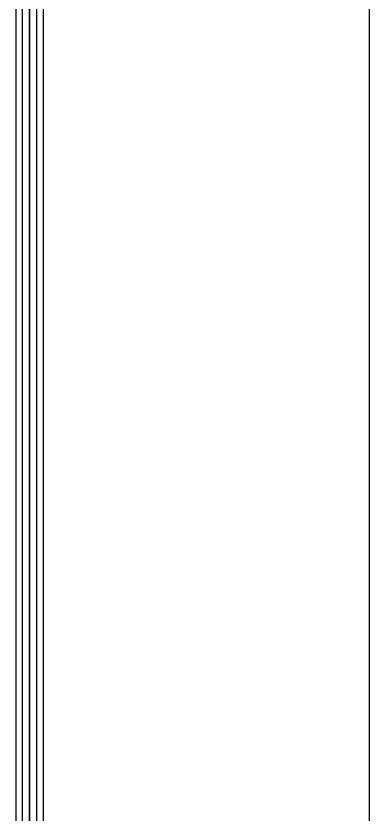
# Model space of a CAD drawing. Header units: centimetres. Extents: x 26200 to 152500, y -600 to 9300.
# Drawn here: x 129851.1 to 129877.1, y 5600.2 to 5658.9 of the extents above; entities that cross this region are included whole.
import ezdxf

# ---------------------------------------------------------------- set-up
doc = ezdxf.new("R2010")
doc.units = ezdxf.units.CM
doc.layers.add('ROTAS-MIMARI-KESIT', color=8, linetype='Continuous')

msp = doc.modelspace()

# ---------------------------------------------------------------- linework, layer by layer
at = {"layer": 'ROTAS-MIMARI-KESIT'}
for p, q in [((129877.068, 6815.327), (129877.068, 5246.857)), ((129851.068, 5695.408), (129851.068, 5308.669)), ((129853.068, 5695.408), (129853.068, 5308.669))]:
    msp.add_line(p, q, dxfattribs=at)
for points in [[(129852.048, 5696.658), (129852.048, 5307.387), (129851.548, 5307.387), (129851.548, 5696.658)], [(129852.588, 5696.658), (129852.588, 5307.387), (129852.088, 5307.387), (129852.088, 5696.658)]]:
    msp.add_lwpolyline(points, dxfattribs=at)

doc.saveas('drawing.dxf')
